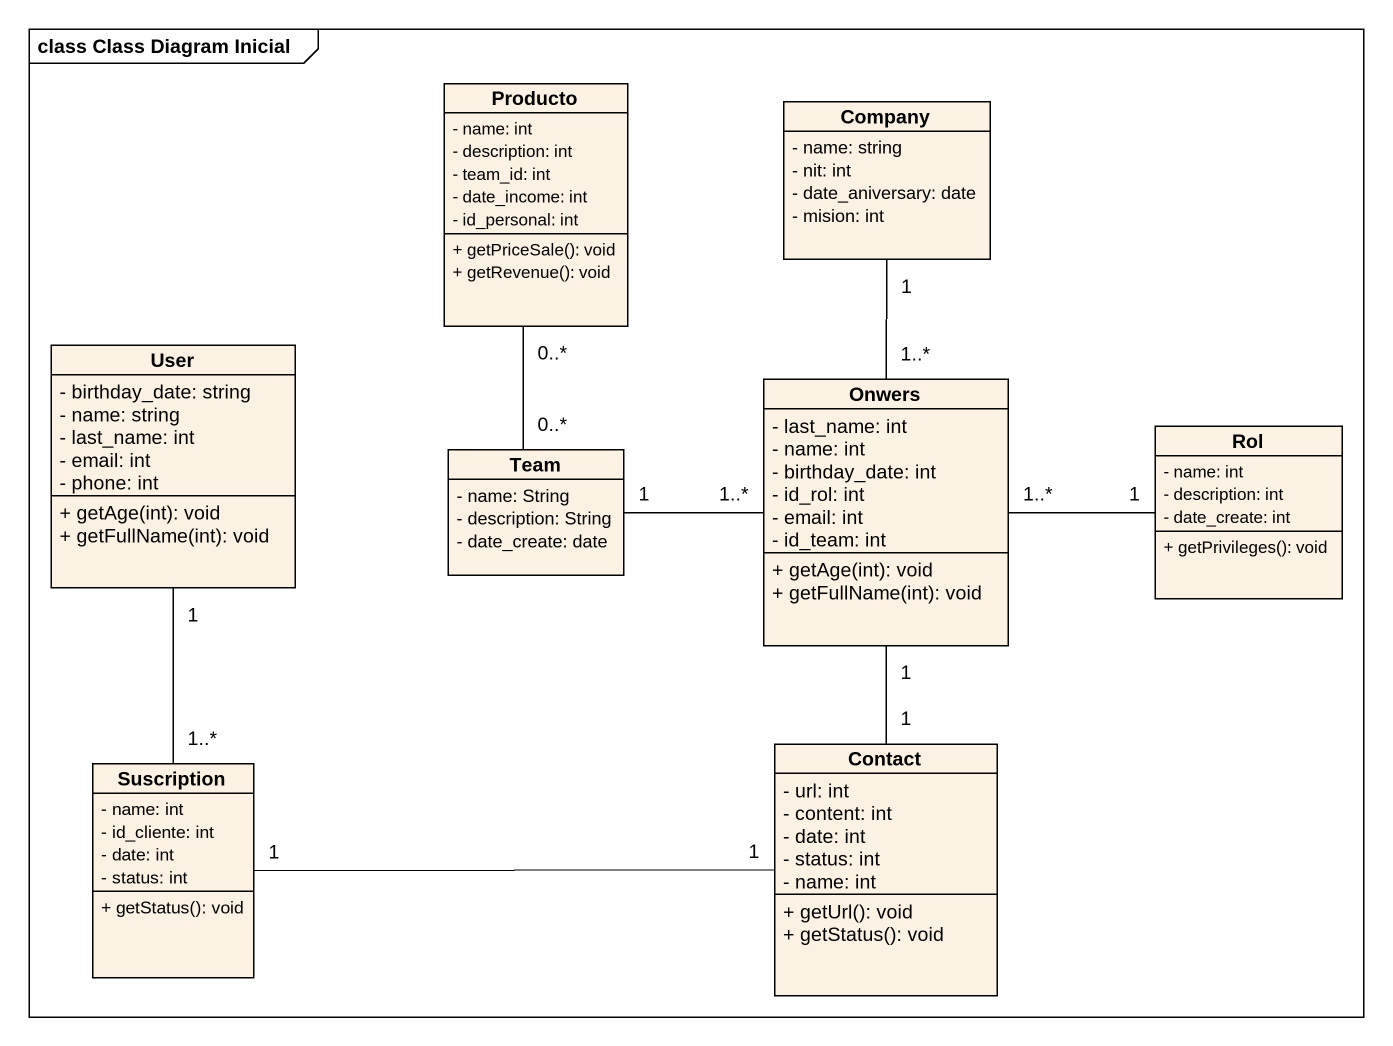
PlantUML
@startuml
mainframe class Class Diagram Inicial
hide circle
hide empty members
skinparam classAttributeIconSize 0
class Producto {
  - name: int
  - description: int
  - team_id: int
  - date_income: int
  - id_personal: int
  + getPriceSale(): void
  + getRevenue(): void
}
class Company {
  - name: string
  - nit: int
  - date_aniversary: date
  - mision: int
}
class User {
  - birthday_date: string
  - name: string
  - last_name: int
  - email: int
  - phone: int
  + getAge(int): void
  + getFullName(int): void
}
class Onwers {
  - last_name: int
  - name: int
  - birthday_date: int
  - id_rol: int
  - email: int
  - id_team: int
  + getAge(int): void
  + getFullName(int): void
}
class Team {
  - name: String
  - description: String
  - date_create: date
}
class Rol {
  - name: int
  - description: int
  - date_create: int
  + getPrivileges(): void
}
class Suscription {
  - name: int
  - id_cliente: int
  - date: int
  - status: int
  + getStatus(): void
}
class Contact {
  - url: int
  - content: int
  - date: int
  - status: int
  - name: int
  + getUrl(): void
  + getStatus(): void
}
Producto "0..*" -- "0..*" Team
Company "1" -- "1..*" Onwers
Onwers "1..*" -left- "1" Team
Onwers "1" -- "1" Contact
Rol "1" -left- "1..*" Onwers
Suscription "1..*" -up- "1" User
Suscription "1" -right- "1" Contact
@enduml
